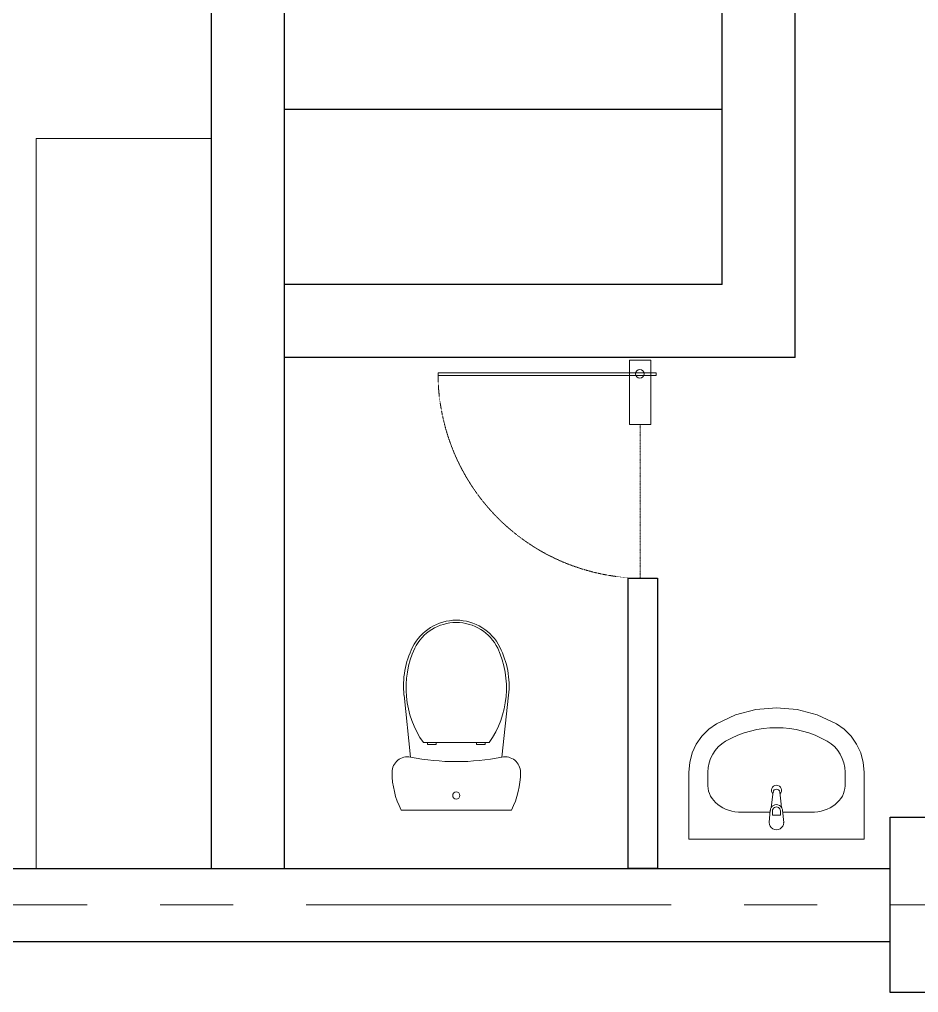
# Model space of a CAD drawing. Header units: millimetres. Extents: x 132885 to 171225, y -194956 to -179968.
# Drawn here: x 147677 to 150757, y -193518 to -190186 of the extents above; entities that cross this region are included whole.
import ezdxf

# ---------------------------------------------------------------- set-up
doc = ezdxf.new("R2010")
doc.units = ezdxf.units.MM
doc.header["$MEASUREMENT"] = 0
doc.linetypes.add('CENTER', pattern=[2, 1.25, -0.25, 0.25, -0.25])
doc.linetypes.add('DASHED2', pattern=[0.375, 0.25, -0.125])
for name, color, linetype, lineweight in [('CEN-1', 1, 'CENTER', 18), ('DIMENSION', 84, 'Continuous', 15), ('GLASS', 145, 'Continuous', 5), ('MAIN', 3, 'Continuous', 30), ('MAIN-4', 6, 'Continuous', 30)]:
    doc.layers.add(name, color=color, linetype=linetype, lineweight=lineweight)

# ---------------------------------------------------------------- blocks, each defined once
blk = doc.blocks.new('gd1')
at = {"layer": 'GLASS', "color": 4, "linetype": 'DASHED2', "ltscale": 0.001}
blk.add_line((345380.4, -498507.9), (345380.4, -497801.8), dxfattribs=at)
at = {"layer": 'GLASS'}
for p, q in [((345331.4, -498507.9), (345429.4, -498507.9)), ((345331.4, -498801.8), (345331.4, -498507.9)), ((345429.4, -498507.9), (345429.4, -498801.8)), ((345429.4, -498801.8), (345331.4, -498801.8))]:
    blk.add_line(p, q, dxfattribs=at)
at = {"layer": 'GLASS', "color": 4}
for p, q in [((344453.9, -498744), (344453.9, -498702.2)), ((345453.9, -498732), (344453.9, -498732)), ((345453.9, -498744), (345453.9, -498732.3)), ((345453.9, -498744), (344453.9, -498744))]:
    blk.add_line(p, q, dxfattribs=at)
at = {"layer": 'GLASS', "color": 4, "linetype": 'DASHED2'}
blk.add_ellipse((345430.5, -498780.7), major_axis=(-687, 717.8), ratio=0.969274, start_param=-0.727797, end_param=0.74268, dxfattribs=at)
at = {"layer": 'GLASS', "extrusion": (8.38188e-23, -2.79396e-23, -1)}
blk.add_ellipse((345379.9, -498739.7), major_axis=(-13.9, 13.9), ratio=1, start_param=6.283185307179586, end_param=12.56637061435917, dxfattribs=at)

msp = doc.modelspace()

# ---------------------------------------------------------------- linework, layer by layer
at = {"layer": 'CEN-1', "ltscale": 1000}
msp.add_lwpolyline([(133909.6, -180218.1), (153909.6, -180218.1), (153909.6, -193218.1), (133909.6, -193218.1)], close=True, dxfattribs=at)
at = {"layer": 'MAIN', "linetype": 'Continuous', "lineweight": 20}
for p, q in [((149017.2, -192711.7), (148994.5, -192500.1)), ((149329.8, -192711.7), (149352.5, -192500.1)), ((150130.3, -192567.6), (150065.1, -192597.5)), ((150199.4, -192549.3), (150130.3, -192567.6)), ((150270.3, -192543.2), (150199.4, -192549.3)), ((150341.3, -192549.3), (150270.3, -192543.2)), ((150410.3, -192567.6), (150341.3, -192549.3)), ((150475.5, -192597.5), (150410.3, -192567.6)), ((150065.1, -192597.5), (150038.2, -192616.3)), ((150502.5, -192616.3), (150475.5, -192597.5)), ((150038.2, -192616.3), (150014.8, -192639.7)), ((150525.8, -192639.7), (150502.5, -192616.3)), ((149286, -192662.4), (149061, -192662.4)), ((149995.8, -192667.2), (149981.8, -192697.7)), ((150014.8, -192639.7), (149995.8, -192667.2)), ((150544.8, -192667.2), (150525.8, -192639.7)), ((150558.8, -192697.7), (150544.8, -192667.2)), ((149981.8, -192697.7), (149973.2, -192730.3)), ((150567.4, -192730.3), (150558.8, -192697.7)), ((149973.2, -192730.3), (149970.3, -192764)), ((150570.3, -192764), (150567.4, -192730.3)), ((149970.3, -192764), (149970.3, -192993.1)), ((150035.5, -192809.9), (150035.5, -192764)), ((150505.1, -192809.9), (150505.1, -192764)), ((150570.3, -192993.1), (150570.3, -192764)), ((150259.2, -192831.4), (150252.6, -192884.4)), ((150288, -192884.4), (150281.4, -192831.4)), ((149362.4, -192893.1), (148984.6, -192893.1)), ((150151.5, -192900.8), (150248.7, -192900.8)), ((150249.3, -192893.9), (150245.3, -192935.8)), ((150256.7, -192910.9), (150256.7, -192896)), ((150283.9, -192896), (150283.9, -192910.9)), ((150295.3, -192935.8), (150291.3, -192893.9)), ((150292, -192900.8), (150389.1, -192900.8)), ((150283.9, -192910.9), (150256.7, -192910.9)), ((149970.3, -192993.1), (150570.3, -192993.1))]:
    msp.add_line(p, q, dxfattribs=at)
at = {"layer": 'MAIN', "lineweight": 20}
for p, q in [((149074.4, -192669), (149074.4, -192662.4)), ((149074.4, -192669), (149104.3, -192669)), ((149104.3, -192669), (149104.3, -192662.4)), ((149242.7, -192669), (149242.7, -192662.4)), ((149272.6, -192669), (149242.7, -192669)), ((149272.6, -192669), (149272.6, -192662.4))]:
    msp.add_line(p, q, dxfattribs=at)
at = {"layer": 'MAIN', "color": 0, "lineweight": 20}
msp.add_lwpolyline([(148334.6, -190593.1), (148334.6, -193093.1), (147734.6, -193093.1), (147734.6, -190593.1)], close=True, dxfattribs=at)
at = {"layer": 'MAIN', "ltscale": 100}
msp.add_lwpolyline([(150659.6, -192918.1), (151159.6, -192918.1), (151159.6, -193518.1), (150659.6, -193518.1)], close=True, dxfattribs=at)
at = {"layer": 'MAIN', "color": 6}
msp.add_polyline3d([(149862.4, -192099.5, 0), (149862.4, -193093.1, 0), (149762.4, -193093.1, 0), (149762.4, -192099.5, 0), (149862.4, -192099.5, 0)], dxfattribs=at)
at = {"layer": 'MAIN', "linetype": 'Continuous', "lineweight": 20, "extrusion": (0, 0, -1)}
for centre, major_axis, start_param, end_param in [((149173.5, -192409.4), (166.9, 0), 3.601916, 5.822859), ((149173.5, -192409.4), (158.9, 0), 3.60199, 5.822808), ((149292.6, -192468.3), (-299.9, 0), -0.106755, 0.46035), ((149054.4, -192468.3), (299.9, 0), -0.46035, 0.106755), ((149329.4, -192474.8), (-327.9, 0), -0.611623, 0.42847), ((149017.6, -192474.8), (327.9, 0), -0.42847, 0.611623), ((149006.6, -192763.6), (53.1, 0), 3.141628, 4.912784), ((149173.5, -191945.3), (-785, 0), 4.511968, 4.912814), ((149173.5, -191945.3), (785, 0), 1.37037, 1.771222), ((149340.3, -192763.6), (-53.1, 0), 1.370401, 3.141557), ((149240.8, -192763.6), (-287.3, 0), -0.469466, 0.000008), ((149106.2, -192763.6), (287.3, 0), -0.000008, 0.469466)]:
    msp.add_ellipse(centre, major_axis=major_axis, ratio=0.9963, start_param=start_param, end_param=end_param, dxfattribs=at)
at = {"layer": 'MAIN', "linetype": 'Continuous', "lineweight": 20}
for centre, major_axis, ratio, start_param, end_param in [((150270.3, -192993.1), (0, -381.8), 0.956522, 2.644618, 3.638567), ((150151.5, -192764), (0, -121.2), 0.956522, 3.638567, 4.712389), ((150389.2, -192764), (0, -121.2), 0.956522, 1.570796, 2.644618), ((150151.6, -192809.9), (-116.1, 0), 0.783646, 0, 1.570796), ((150270.3, -192825.6), (12.4, -12.4), 1, 6.251351, 11.027408), ((150270.3, -192832.8), (7.91, -7.91), 1, 0.909996, 3.802393), ((150389, -192809.9), (116.1, 0), 0.783646, -1.570796, 0), ((150270.3, -192895.8), (14.9, -14.9), 1, 3.355029, 3.836764), ((150270.3, -192895.8), (-14.9, -14.9), 1, 2.928157, 4.925825), ((150270.3, -192896), (-9.62, -9.62), 1, 2.356194, 5.497787), ((150270.3, -192895.8), (-14.9, -14.9), 1, 2.446421, 2.928157), ((150270.3, -192935.8), (-17.7, -17.7), 1, 5.497787, 8.63938)]:
    msp.add_ellipse(centre, major_axis=major_axis, ratio=ratio, start_param=start_param, end_param=end_param, dxfattribs=at)
at = {"layer": 'MAIN', "linetype": 'Continuous', "lineweight": 20, "extrusion": (0, 0, -1)}
msp.add_ellipse((149173.5, -192843.4), major_axis=(12.2, 0), ratio=0.9963, dxfattribs=at)
at = {"layer": 'MAIN', "linetype": 'Continuous', "lineweight": 20}
for p in [(150259.2, -192831.4), (150249.3, -192893.9), (150288, -192884.4), (150295.3, -192935.8)]:
    msp.add_point(p, dxfattribs=at)
at = {"layer": 'MAIN-4', "ltscale": 1000}
for p, q in [((148334.6, -193093.1), (148334.6, -187918.1)), ((148584.6, -193093.1), (148584.6, -187918.1)), ((150084.6, -191093.1), (150084.6, -187918.1)), ((150334.6, -191343.1), (150334.6, -187918.1)), ((148584.6, -190493.1), (150084.6, -190493.1)), ((150084.6, -191093.1), (148584.6, -191093.1)), ((150334.6, -191343.1), (148584.6, -191343.1))]:
    msp.add_line(p, q, dxfattribs=at)
for points in [[(145491.6, -193093.1), (150659.6, -193093.1)], [(145491.6, -193343.1), (150659.6, -193343.1)]]:
    msp.add_lwpolyline(points, dxfattribs=at)

# ---------------------------------------------------------------- block references
at = {"layer": 'DIMENSION', "color": 0, "linetype": 'Continuous', "lineweight": 0, "extrusion": (5.25887e-07, 2.30152e-07, 1), "xscale": -0.7463713902288628, "yscale": 0.7463713902288628, "zscale": 0.7463713902288621, "rotation": 180.0000075149868}
msp.add_blockref('gd1', (-107979.1, -563644.6, 0), dxfattribs=at)

doc.saveas('drawing.dxf')
